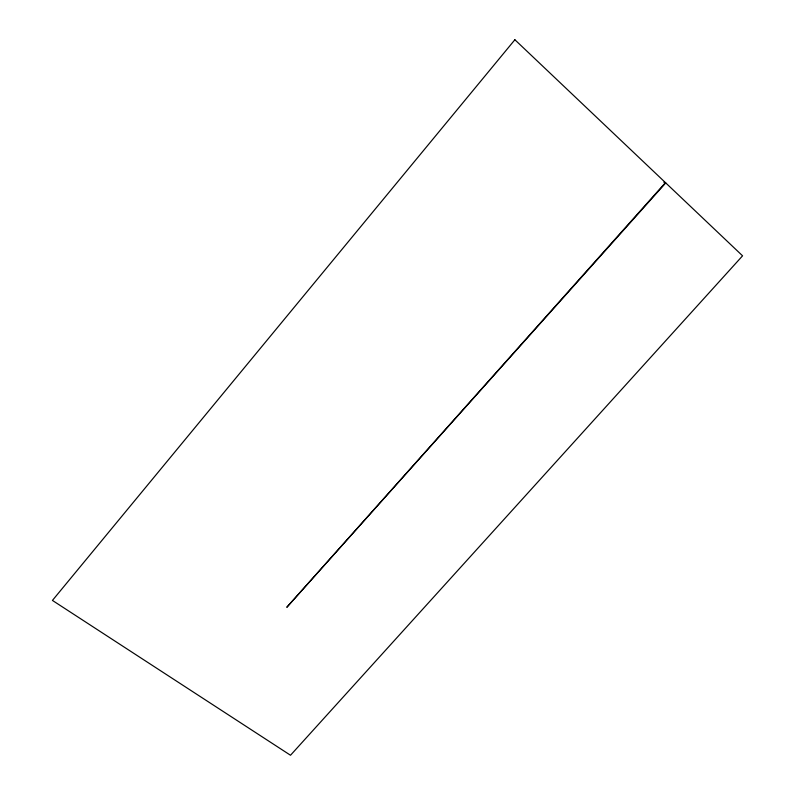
<?xml version="1.0" encoding="UTF-8"?>
<svg xmlns="http://www.w3.org/2000/svg" width="795" height="795" viewBox="0 0 795 795"><rect width="100%" height="100%" fill="white"/><g stroke="black" fill="none" stroke-linecap="round" stroke-linejoin="round"><path stroke-width="1.19" d="M665.455 182.631L286.786 607.32L665.763 182.93L663.875 182.254M514.882 39.75L52.43 600.424L290.513 755.25L742.57 255.821L514.882 39.75"/></g></svg>
